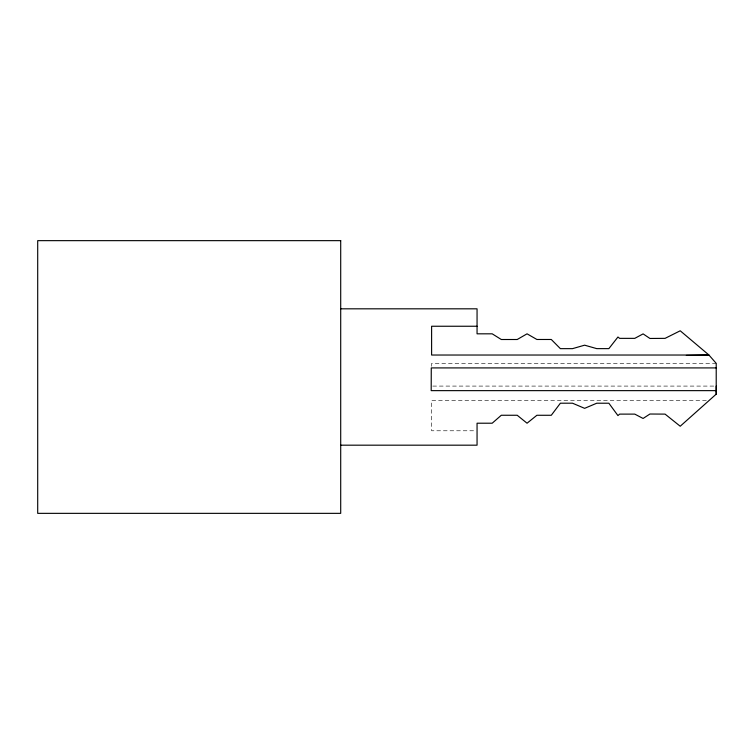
<?xml version="1.0" encoding="UTF-8"?>
<svg xmlns="http://www.w3.org/2000/svg" width="754" height="754" viewBox="0 0 754 754"><rect width="100%" height="100%" fill="white"/><g stroke="black" fill="none" stroke-linecap="round" stroke-linejoin="round"><path stroke-width="0.57" stroke-dasharray="3.77 2.83" d="M716.215 363.362L431.608 363.362L431.608 366.774M432.777 386.086L716.215 386.086M706.328 400.487L431.608 400.487L431.608 430.779L475.887 430.779"/><path stroke-width="1.13" d="M340.704 445.18L477.056 445.18L477.056 423.211L492.202 423.211L501.297 415.256L517.206 415.256L527.046 423.211L536.895 415.275L551.287 415.275L560.382 403.202L572.503 403.202L584.623 408.338L596.744 403.22L608.864 403.22L617.95 415.595L619.628 414.116L634.774 414.116L643.087 418.461L649.929 414.021L665.075 414.116L680.221 426.236L716.215 394.144L716.215 386.086M340.704 308.82L477.056 308.82L477.056 333.824L492.202 333.824L501.297 339.507L517.206 339.507L527.046 333.824L536.895 339.479L551.287 339.479L560.382 348.65L572.503 348.65L584.623 345.181L596.744 348.631L608.864 348.631L617.95 337.01L619.628 338.358L634.774 338.358L643.115 333.89L649.929 338.461L665.075 338.358L680.221 330.789L708.949 355.03L716.215 363.362L716.215 394.144M477.056 326.246L431.608 326.246L431.608 355.03L708.949 355.03L686.329 355.417M716.215 367.914L431.269 367.914L431.194 390.638L716.3 390.638M340.704 240.649L37.7 240.649L37.7 513.351L340.704 513.351L340.704 240.649"/></g></svg>
